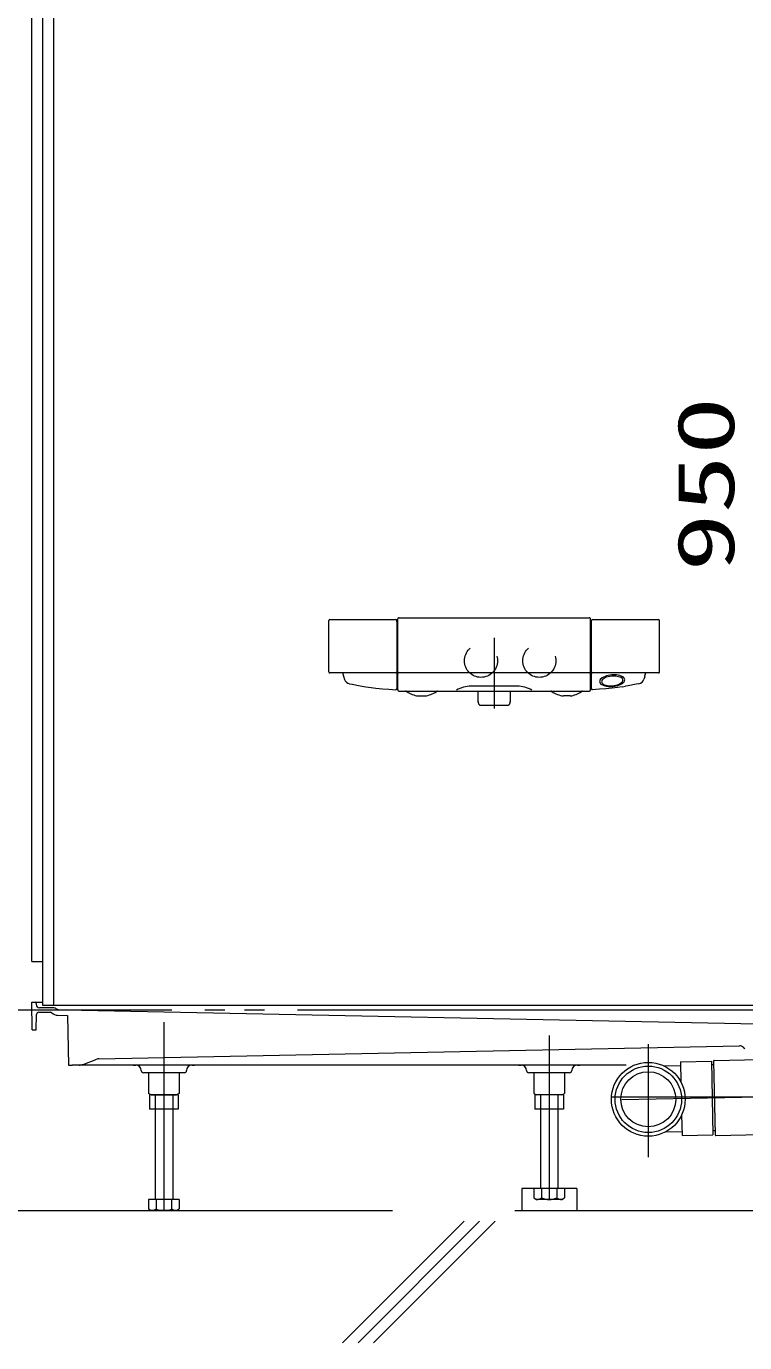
# Model space of a CAD drawing. Units: millimetres on the paper. Extents: x -305 to 305, y -152 to 152.
# Drawn here: x -248.59 to -226.84, y 21.02 to 60.86 of the extents above; entities that cross this region are included whole.
import ezdxf
from ezdxf.enums import TextEntityAlignment as Align

# ---------------------------------------------------------------- set-up
doc = ezdxf.new("R2010")
doc.units = ezdxf.units.MM
for name, pattern in [('DASHED2', [3, 2, -1]), ('LONG_CHAIN', [21, 18, -1, 1, -1]), ('LONG_DOUBLE_CHAIN', [21.8, 18, -1, 0.6, -0.6, 0.6, -1])]:
    doc.linetypes.add(name, pattern=pattern)
doc.layers.add('0-0_0', color=7, linetype='Continuous', lineweight=9)
doc.layers.add('0-1_VIEW0001', color=7, linetype='Continuous', lineweight=9)
doc.styles.add('ＭＳ ゴシック', font='')
doc.styles.get('ＭＳ ゴシック').set_extended_font_data('MS Gothic')

msp = doc.modelspace()

# ---------------------------------------------------------------- linework, layer by layer
at = {"layer": '0-1_VIEW0001'}
for p, q in [((-248.425, 32.558), (-248.425, 97.258)), ((-248.091, 31.225), (-248.091, 97.258)), ((-247.758, 31.225), (-247.758, 97.258)), ((-239.435, 41.32), (-239.435, 42.878)), ((-239.404, 42.907), (-237.403, 42.907)), ((-237.368, 42.843), (-237.368, 40.818)), ((-237.341, 40.775), (-237.341, 42.925)), ((-237.306, 42.958), (-231.544, 42.958)), ((-231.508, 40.775), (-231.508, 42.926)), ((-231.481, 40.818), (-231.481, 42.873)), ((-231.446, 42.907), (-229.446, 42.907)), ((-229.415, 41.32), (-229.415, 42.878)), ((-237.339, 41.516), (-237.339, 41.516)), ((-231.481, 41.585), (-231.481, 41.586)), ((-237.403, 41.291), (-239.4, 41.291)), ((-238.989, 41.196), (-238.956, 41.094)), ((-237.369, 41.327), (-237.37, 41.322)), ((-231.542, 41.291), (-237.307, 41.291)), ((-231.48, 41.329), (-231.481, 41.336)), ((-231.48, 41.321), (-231.48, 41.329)), ((-229.45, 41.291), (-231.446, 41.291)), ((-229.867, 41.171), (-229.891, 41.1)), ((-238.154, 40.849), (-238.003, 40.83)), ((-237.308, 40.741), (-237.285, 40.741)), ((-237.285, 40.741), (-231.541, 40.741)), ((-235.123, 40.896), (-233.727, 40.896)), ((-234.908, 40.422), (-234.908, 40.741)), ((-233.941, 40.741), (-233.941, 40.422)), ((-230.534, 40.872), (-230.444, 40.888)), ((-230.364, 40.9), (-230.444, 40.888)), ((-230.126, 40.947), (-230.364, 40.9)), ((-230.04, 40.966), (-230.126, 40.947)), ((-236.726, 40.595), (-236.524, 40.594)), ((-234.879, 40.33), (-234.907, 40.417)), ((-234.863, 40.319), (-233.987, 40.319)), ((-233.942, 40.417), (-233.971, 40.33)), ((-232.125, 40.595), (-232.325, 40.594)), ((-248.425, 32.558), (-248.091, 32.558)), ((-248.425, 31.325), (-248.091, 31.325)), ((-248.41, 30.491), (-248.425, 31.325)), ((-248.291, 31.292), (-248.29, 31.256)), ((-247.758, 31.158), (-248.19, 31.158)), ((-215.752, 31.225), (-248.091, 31.225)), ((-247.625, 31.105), (-246.925, 31.091)), ((-246.925, 31.091), (-225.592, 30.658)), ((-248.29, 30.491), (-248.282, 30.956)), ((-247.862, 31.021), (-248.216, 31.021)), ((-247.644, 30.936), (-247.344, 30.93)), ((-247.344, 30.93), (-247.318, 29.425)), ((-248.41, 30.491), (-248.29, 30.491)), ((-246.395, 29.619), (-226.996, 30.007)), ((-226.875, 29.958), (-226.839, 29.922)), ((-246.867, 29.447), (-246.452, 29.607)), ((-228.781, 29.527), (-227.848, 29.546)), ((-228.781, 29.527), (-228.768, 28.907)), ((-227.848, 29.546), (-227.802, 27.313)), ((-227.78, 29.547), (-227.735, 27.314)), ((-227.764, 29.564), (-226.381, 29.592)), ((-247.318, 29.425), (-247.198, 29.425)), ((-246.987, 29.425), (-247.198, 29.425)), ((-245.356, 29.425), (-246.987, 29.425)), ((-242.758, 29.425), (-245.462, 29.425)), ((-245.356, 29.425), (-245.277, 29.425)), ((-245.11, 29.261), (-245.11, 29.257)), ((-243.806, 29.191), (-245.044, 29.191)), ((-244.887, 29.191), (-244.887, 28.57)), ((-243.963, 29.191), (-243.963, 28.57)), ((-243.739, 29.261), (-243.74, 29.257)), ((-243.573, 29.425), (-243.494, 29.425)), ((-233.758, 29.425), (-242.758, 29.425)), ((-230.432, 29.425), (-234.241, 29.425)), ((-233.689, 29.425), (-233.61, 29.425)), ((-233.444, 29.261), (-233.444, 29.257)), ((-232.14, 29.191), (-233.377, 29.191)), ((-233.22, 29.191), (-233.22, 28.57)), ((-232.296, 29.191), (-232.296, 28.57)), ((-232.073, 29.261), (-232.073, 29.257)), ((-231.906, 29.425), (-231.827, 29.425)), ((-229.282, 29.4), (-228.779, 29.41)), ((-227.778, 29.433), (-227.846, 29.431)), ((-244.808, 28.525), (-244.887, 28.57)), ((-244.858, 28.525), (-244.858, 28.091)), ((-243.992, 28.525), (-244.858, 28.525)), ((-244.808, 28.525), (-244.042, 28.525)), ((-244.692, 28.525), (-244.692, 25.358)), ((-244.158, 28.525), (-244.158, 25.358)), ((-243.963, 28.57), (-244.042, 28.525)), ((-233.22, 28.57), (-233.142, 28.525)), ((-233.192, 28.525), (-233.192, 28.091)), ((-232.325, 28.525), (-233.192, 28.525)), ((-232.375, 28.525), (-233.142, 28.525)), ((-233.025, 28.525), (-233.025, 25.691)), ((-232.492, 28.525), (-232.492, 25.691)), ((-232.375, 28.525), (-232.296, 28.57)), ((-228.748, 27.914), (-228.736, 27.294)), ((-229.241, 27.4), (-228.738, 27.411)), ((-228.736, 27.294), (-227.802, 27.313)), ((-227.737, 27.433), (-227.805, 27.432)), ((-227.718, 27.298), (-226.335, 27.326)), ((-233.22, 25.691), (-233.22, 25.403)), ((-232.296, 25.691), (-233.22, 25.691)), ((-232.989, 25.691), (-232.989, 25.403)), ((-232.527, 25.691), (-232.527, 25.403)), ((-232.296, 25.691), (-232.296, 25.403)), ((-231.925, 25.691), (-231.925, 25.025)), ((-244.887, 25.358), (-244.887, 25.07)), ((-243.963, 25.358), (-244.887, 25.358)), ((-244.656, 25.358), (-244.656, 25.07)), ((-244.194, 25.358), (-244.194, 25.07)), ((-243.963, 25.358), (-243.963, 25.07)), ((-233.22, 25.403), (-233.142, 25.358)), ((-232.375, 25.358), (-233.142, 25.358)), ((-232.375, 25.358), (-232.296, 25.403)), ((-254.149, 25.025), (-237.5, 25.025)), ((-254.149, 25.025), (-237.5, 25.025)), ((-254.149, 25.025), (-237.5, 25.025)), ((-244.887, 25.07), (-244.808, 25.025)), ((-244.042, 25.025), (-244.808, 25.025)), ((-244.042, 25.025), (-243.963, 25.07)), ((-235.337, 24.704), (-239.017, 21.025)), ((-234.866, 24.704), (-238.545, 21.025)), ((-234.395, 24.704), (-238.074, 21.025)), ((-233.8, 25.025), (-189.091, 25.025)), ((-233.8, 25.025), (-189.091, 25.025)), ((-233.8, 25.025), (-189.091, 25.025)), ((-233.592, 25.025), (-231.925, 25.025))]:
    msp.add_line(p, q, dxfattribs=at)
at = {"layer": '0-1_VIEW0001', "linetype": 'LONG_CHAIN'}
for p, q in [((-234.425, 42.358), (-234.425, 40.212)), ((-244.425, 30.722), (-244.425, 25.025)), ((-232.758, 30.323), (-232.758, 25.358)), ((-229.758, 30.056), (-229.758, 26.635)), ((-225.554, 28.458), (-230.873, 28.458)), ((-226.397, 28.459), (-230.554, 28.374))]:
    msp.add_line(p, q, dxfattribs=at)
at = {"layer": '0-1_VIEW0001', "linetype": 'LONG_DOUBLE_CHAIN'}
msp.add_line((-156.983, 31.091), (-261.091, 31.091), dxfattribs=at)
at = {"layer": '0-1_VIEW0001'}
for points in [[(-230.864, 41.235), (-231.021, 41.205), (-231.155, 41.144), (-231.21, 41.092), (-231.231, 41.025), (-231.19, 40.955), (-231.077, 40.9), (-230.975, 40.882), (-230.833, 40.882), (-230.676, 40.912), (-230.541, 40.974), (-230.487, 41.025), (-230.465, 41.092), (-230.506, 41.162), (-230.619, 41.217), (-230.722, 41.235)], [(-230.86, 41.198), (-231.035, 41.159), (-231.152, 41.078), (-231.17, 41.022), (-231.154, 40.982), (-231.11, 40.945), (-230.954, 40.902), (-230.834, 40.902), (-230.659, 40.942), (-230.542, 41.022), (-230.524, 41.079), (-230.54, 41.118), (-230.584, 41.155), (-230.74, 41.198)]]:
    msp.add_lwpolyline(points, close=True, dxfattribs=at)
for points in [[(-238.81, 40.966), (-238.724, 40.947), (-238.486, 40.9)], [(-238.486, 40.9), (-238.315, 40.872), (-238.154, 40.849)], [(-238.003, 40.83), (-237.809, 40.81), (-237.615, 40.796), (-237.508, 40.789), (-237.403, 40.784)], [(-230.534, 40.872), (-230.695, 40.849), (-230.847, 40.83), (-231.041, 40.81), (-231.234, 40.796), (-231.342, 40.789), (-231.447, 40.784)], [(-243.992, 28.525), (-243.992, 28.091), (-244.858, 28.091)], [(-232.325, 28.525), (-232.325, 28.091), (-233.192, 28.091)], [(-231.925, 25.691), (-233.592, 25.691), (-233.592, 25.025)]]:
    msp.add_lwpolyline(points, dxfattribs=at)
at = {"layer": '0-1_VIEW0001', "color": 2, "linetype": 'DASHED2'}
for centre in [(-234.825, 41.658), (-233.058, 41.658)]:
    msp.add_circle(centre, 0.5, dxfattribs=at)
at = {"layer": '0-1_VIEW0001'}
for radius in [1.117, 1.006, 0.833]:
    msp.add_circle((-229.758, 28.39), radius, dxfattribs=at)
for centre, radius, start, end in [((-239.402, 42.874), 0.0333, 93.4877, 173.4387), ((-239.402, 42.874), 0.0333, 93.4877, 173.4387), ((-237.405, 42.871), 0.0367, 18.8778, 87.7857), ((-239.334, 42.771), 1.967, 2.0877, 3.2489), ((-237.308, 42.925), 0.0333, 86.3775, 181.1638), ((-231.541, 42.925), 0.0333, 2.5499, 93.6225), ((-231.445, 42.871), 0.0367, 92.2143, 175.8748), ((-229.448, 42.874), 0.0333, 6.5613, 86.5123), ((-239.402, 41.325), 0.0333, 188.0553, 273.3793), ((-233.122, 42.763), 6.073, 194.0233, 194.9535), ((-238.768, 41.162), 0.2, 199.8598, 258.0571), ((-237.403, 41.325), 0.0333, 270.0645, 355.6028), ((-237.307, 41.325), 0.0331, 181, 269.9975), ((-231.542, 41.325), 0.0331, 269.9957, 359), ((-231.446, 41.325), 0.0333, 186.4072, 269.9355), ((-230.081, 41.162), 0.2, 281.8548, 341.9808), ((-235.727, 42.763), 6.073, 344.8002, 345.9767), ((-229.448, 41.325), 0.0333, 266.6207, 352.2688), ((-237.401, 40.818), 0.0333, 267.6232, 0.0001), ((-237.308, 40.775), 0.0333, 180, 270), ((-237.105, 40.675), 0.0667, 54.8593, 90), ((-236.621, 41.363), 0.775, 234.8593, 262.191), ((-236.621, 41.363), 0.775, 277.1957, 305.1407), ((-236.137, 40.675), 0.0667, 90, 125.1407), ((-235.087, 39.896), 1, 92.0206, 118.705), ((-233.762, 39.896), 1, 61.295, 87.9794), ((-232.713, 40.675), 0.0667, 54.8593, 90), ((-232.229, 41.363), 0.775, 234.8593, 262.7235), ((-232.229, 41.363), 0.775, 277.8859, 305.1407), ((-231.745, 40.675), 0.0667, 90, 125.1407), ((-231.541, 40.775), 0.0333, 269.9749, 359.8619), ((-231.448, 40.818), 0.0333, 179.9999, 272.3768), ((-234.891, 40.422), 0.0167, 180, 198.4349), ((-234.863, 40.336), 0.0167, 198.4349, 270), ((-233.987, 40.336), 0.0167, 270, 341.565), ((-233.958, 40.422), 0.0167, 341.565, 0), ((-232.325, 40.611), 0.0167, 262.8029, 270.3066), ((-232.125, 40.612), 0.0167, 270.307, 277.6199), ((-248.324, 31.291), 0.0333, 1, 90), ((-248.19, 31.258), 0.1, 181, 270), ((-247.758, 31.058), 0.1, 47.4403, 90), ((-247.623, 31.205), 0.1, 227.4403, 268.8542), ((-248.216, 30.955), 0.0667, 90, 179), ((-247.862, 30.955), 0.0667, 47.9764, 90), ((-247.638, 31.202), 0.267, 227.9764, 268.8542), ((-226.993, 29.84), 0.167, 45, 91.1458), ((-246.392, 29.452), 0.167, 91.1458, 111.1398), ((-227.764, 29.548), 0.0167, 91.1667, 181.1667), ((-246.987, 29.758), 0.333, 270, 291.1398), ((-245.277, 29.258), 0.167, 1.1546, 90), ((-245.044, 29.258), 0.0667, 181.1546, 270), ((-243.806, 29.258), 0.0667, 270, 358.8454), ((-243.573, 29.258), 0.167, 90, 178.8454), ((-233.61, 29.258), 0.167, 1.1546, 90), ((-233.377, 29.258), 0.0667, 181.1546, 270), ((-232.14, 29.258), 0.0667, 270, 358.8454), ((-231.906, 29.258), 0.167, 90, 178.8454), ((-227.718, 27.315), 0.0167, 181.1667, 271.1667), ((-233.148, 25.658), 0.3, 271.2052, 301.9385), ((-232.758, 25.969), 0.611, 247.7822, 292.2188), ((-232.369, 25.658), 0.3, 238.0615, 268.7948), ((-244.815, 25.325), 0.3, 271.2052, 301.9385), ((-244.425, 25.635), 0.611, 247.7822, 292.2188), ((-244.035, 25.325), 0.3, 238.0615, 268.7948)]:
    msp.add_arc(centre, radius, start, end, dxfattribs=at)

# ---------------------------------------------------------------- texts
at = {"layer": '0-0_0', "style": 'ＭＳ ゴシック', "width": 1.5}
msp.add_text('950', height=1.73, rotation=90, dxfattribs=at).set_placement((-226.638, 44.354), align=Align.BOTTOM_LEFT)

doc.saveas('drawing.dxf')
